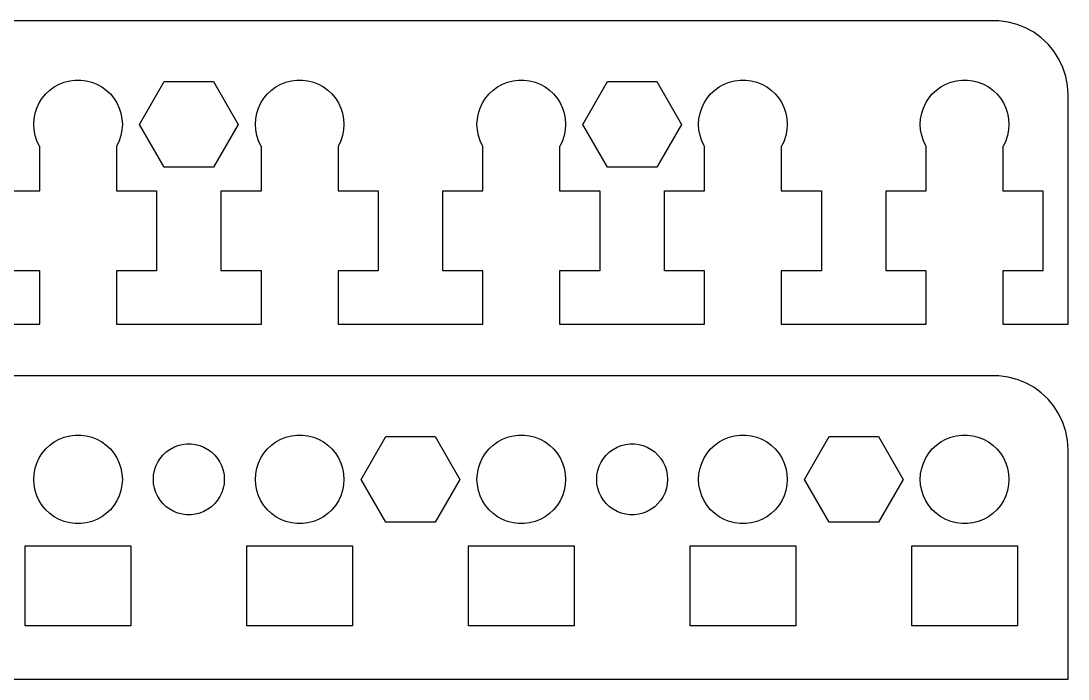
# Model space of a CAD drawing. Header units: metres. Extents: x -67 to 67, y 0 to 92.
# Drawn here: x -3.9 to 67, y 0 to 44.5 of the extents above; entities that cross this region are included whole.
import ezdxf

# ---------------------------------------------------------------- set-up
doc = ezdxf.new("R2010")
doc.units = ezdxf.units.M

msp = doc.modelspace()

# ---------------------------------------------------------------- linework, layer by layer
for p, q in [((62.3139, 44.4901), (-62.3139, 44.4901)), ((62.9369, 44.4114), (62.3139, 44.4901)), ((63.5451, 44.2553), (62.9369, 44.4114)), ((64.1289, 44.0241), (63.5451, 44.2553)), ((64.6791, 43.7216), (64.1289, 44.0241)), ((65.1871, 43.3526), (64.6791, 43.7216)), ((65.6448, 42.9227), (65.1871, 43.3526)), ((66.0451, 42.4389), (65.6448, 42.9227)), ((66.3815, 41.9088), (66.0451, 42.4389)), ((66.6489, 41.3406), (66.3815, 41.9088)), ((66.8429, 40.7434), (66.6489, 41.3406)), ((-0.92705, 40.3532), (-0.56213, 40.4469)), ((-0.56213, 40.4469), (-0.18837, 40.4941)), ((-0.18837, 40.4941), (0.18837, 40.4941)), ((0.18837, 40.4941), (0.56213, 40.4469)), ((0.56213, 40.4469), (0.92705, 40.3532)), ((4.15341, 37.5), (5.82671, 40.3982)), ((5.82671, 40.3982), (9.17329, 40.3982)), ((9.17329, 40.3982), (10.8466, 37.5)), ((14.0729, 40.3532), (14.4379, 40.4469)), ((14.4379, 40.4469), (14.8116, 40.4941)), ((14.8116, 40.4941), (15.1884, 40.4941)), ((15.1884, 40.4941), (15.5621, 40.4469)), ((15.5621, 40.4469), (15.927, 40.3532)), ((29.0729, 40.3532), (29.4379, 40.4469)), ((29.4379, 40.4469), (29.8116, 40.4941)), ((29.8116, 40.4941), (30.1884, 40.4941)), ((30.1884, 40.4941), (30.5621, 40.4469)), ((30.5621, 40.4469), (30.927, 40.3532)), ((34.1534, 37.5), (35.8267, 40.3982)), ((35.8267, 40.3982), (39.1733, 40.3982)), ((39.1733, 40.3982), (40.8466, 37.5)), ((44.0729, 40.3532), (44.4379, 40.4469)), ((44.4379, 40.4469), (44.8116, 40.4941)), ((44.8116, 40.4941), (45.1884, 40.4941)), ((45.1884, 40.4941), (45.5621, 40.4469)), ((45.5621, 40.4469), (45.927, 40.3532)), ((59.0729, 40.3532), (59.4379, 40.4469)), ((59.4379, 40.4469), (59.8116, 40.4941)), ((59.8116, 40.4941), (60.1884, 40.4941)), ((60.1884, 40.4941), (60.5621, 40.4469)), ((60.5621, 40.4469), (60.927, 40.3532)), ((66.9606, 40.1267), (66.8429, 40.7434)), ((-2.1869, 39.5536), (-1.91226, 39.8115)), ((-1.91226, 39.8115), (-1.60747, 40.033)), ((-1.60747, 40.033), (-1.27733, 40.2145)), ((-1.27733, 40.2145), (-0.92705, 40.3532)), ((0.92705, 40.3532), (1.27733, 40.2145)), ((1.27733, 40.2145), (1.60747, 40.033)), ((1.60747, 40.033), (1.91226, 39.8115)), ((1.91226, 39.8115), (2.1869, 39.5536)), ((12.8131, 39.5536), (13.0877, 39.8115)), ((13.0877, 39.8115), (13.3925, 40.033)), ((13.3925, 40.033), (13.7227, 40.2145)), ((13.7227, 40.2145), (14.0729, 40.3532)), ((15.927, 40.3532), (16.2773, 40.2145)), ((16.2773, 40.2145), (16.6075, 40.033)), ((16.6075, 40.033), (16.9123, 39.8115)), ((16.9123, 39.8115), (17.1869, 39.5536)), ((27.8131, 39.5536), (28.0877, 39.8115)), ((28.0877, 39.8115), (28.3925, 40.033)), ((28.3925, 40.033), (28.7227, 40.2145)), ((28.7227, 40.2145), (29.0729, 40.3532)), ((30.927, 40.3532), (31.2773, 40.2145)), ((31.2773, 40.2145), (31.6075, 40.033)), ((31.6075, 40.033), (31.9123, 39.8115)), ((31.9123, 39.8115), (32.1869, 39.5536)), ((42.8131, 39.5536), (43.0877, 39.8115)), ((43.0877, 39.8115), (43.3925, 40.033)), ((43.3925, 40.033), (43.7227, 40.2145)), ((43.7227, 40.2145), (44.0729, 40.3532)), ((45.927, 40.3532), (46.2773, 40.2145)), ((46.2773, 40.2145), (46.6075, 40.033)), ((46.6075, 40.033), (46.9123, 39.8115)), ((46.9123, 39.8115), (47.1869, 39.5536)), ((57.8131, 39.5536), (58.0877, 39.8115)), ((58.0877, 39.8115), (58.3925, 40.033)), ((58.3925, 40.033), (58.7227, 40.2145)), ((58.7227, 40.2145), (59.0729, 40.3532)), ((60.927, 40.3532), (61.2773, 40.2145)), ((61.2773, 40.2145), (61.6075, 40.033)), ((61.6075, 40.033), (61.9123, 39.8115)), ((61.9123, 39.8115), (62.1869, 39.5536)), ((67, 39.5), (66.9606, 40.1267)), ((-2.62891, 38.9453), (-2.42705, 39.2634)), ((-2.42705, 39.2634), (-2.1869, 39.5536)), ((2.1869, 39.5536), (2.42705, 39.2634)), ((2.42705, 39.2634), (2.62891, 38.9453)), ((12.3711, 38.9453), (12.5729, 39.2634)), ((12.5729, 39.2634), (12.8131, 39.5536)), ((17.1869, 39.5536), (17.427, 39.2634)), ((17.427, 39.2634), (17.6289, 38.9453)), ((27.3711, 38.9453), (27.5729, 39.2634)), ((27.5729, 39.2634), (27.8131, 39.5536)), ((32.1869, 39.5536), (32.427, 39.2634)), ((32.427, 39.2634), (32.6289, 38.9453)), ((42.3711, 38.9453), (42.5729, 39.2634)), ((42.5729, 39.2634), (42.8131, 39.5536)), ((47.1869, 39.5536), (47.427, 39.2634)), ((47.427, 39.2634), (47.6289, 38.9453)), ((57.3711, 38.9453), (57.5729, 39.2634)), ((57.5729, 39.2634), (57.8131, 39.5536)), ((62.1869, 39.5536), (62.427, 39.2634)), ((62.427, 39.2634), (62.6289, 38.9453)), ((67, 24), (67, 39.5)), ((-2.90575, 38.2461), (-2.78932, 38.6044)), ((-2.78932, 38.6044), (-2.62891, 38.9453)), ((2.62891, 38.9453), (2.78932, 38.6044)), ((2.78932, 38.6044), (2.90575, 38.2461)), ((12.0942, 38.2461), (12.2107, 38.6044)), ((12.2107, 38.6044), (12.3711, 38.9453)), ((17.6289, 38.9453), (17.7893, 38.6044)), ((17.7893, 38.6044), (17.9057, 38.2461)), ((27.0942, 38.2461), (27.2107, 38.6044)), ((27.2107, 38.6044), (27.3711, 38.9453)), ((32.6289, 38.9453), (32.7893, 38.6044)), ((32.7893, 38.6044), (32.9057, 38.2461)), ((42.0942, 38.2461), (42.2107, 38.6044)), ((42.2107, 38.6044), (42.3711, 38.9453)), ((47.6289, 38.9453), (47.7893, 38.6044)), ((47.7893, 38.6044), (47.9057, 38.2461)), ((57.0942, 38.2461), (57.2107, 38.6044)), ((57.2107, 38.6044), (57.3711, 38.9453)), ((62.6289, 38.9453), (62.7893, 38.6044)), ((62.7893, 38.6044), (62.9057, 38.2461)), ((-3, 37.5), (-2.97633, 37.876)), ((-2.97633, 37.876), (-2.90575, 38.2461)), ((2.90575, 38.2461), (2.97633, 37.876)), ((2.97633, 37.876), (3, 37.5)), ((12, 37.5), (12.0237, 37.876)), ((12.0237, 37.876), (12.0942, 38.2461)), ((17.9057, 38.2461), (17.9763, 37.876)), ((17.9763, 37.876), (18, 37.5)), ((27, 37.5), (27.0237, 37.876)), ((27.0237, 37.876), (27.0942, 38.2461)), ((32.9057, 38.2461), (32.9763, 37.876)), ((32.9763, 37.876), (33, 37.5)), ((42, 37.5), (42.0237, 37.876)), ((42.0237, 37.876), (42.0942, 38.2461)), ((47.9057, 38.2461), (47.9763, 37.876)), ((47.9763, 37.876), (48, 37.5)), ((57, 37.5), (57.0237, 37.876)), ((57.0237, 37.876), (57.0942, 38.2461)), ((62.9057, 38.2461), (62.9763, 37.876)), ((62.9763, 37.876), (63, 37.5)), ((-2.97633, 37.124), (-3, 37.5)), ((-2.90575, 36.7539), (-2.97633, 37.124)), ((2.97633, 37.124), (2.90575, 36.7539)), ((3, 37.5), (2.97633, 37.124)), ((5.82671, 34.6018), (4.15341, 37.5)), ((10.8466, 37.5), (9.17329, 34.6018)), ((12.0237, 37.124), (12, 37.5)), ((12.0942, 36.7539), (12.0237, 37.124)), ((17.9763, 37.124), (17.9057, 36.7539)), ((18, 37.5), (17.9763, 37.124)), ((27.0237, 37.124), (27, 37.5)), ((27.0942, 36.7539), (27.0237, 37.124)), ((32.9763, 37.124), (32.9057, 36.7539)), ((33, 37.5), (32.9763, 37.124)), ((35.8267, 34.6018), (34.1534, 37.5)), ((40.8466, 37.5), (39.1733, 34.6018)), ((42.0237, 37.124), (42, 37.5)), ((42.0942, 36.7539), (42.0237, 37.124)), ((47.9763, 37.124), (47.9057, 36.7539)), ((48, 37.5), (47.9763, 37.124)), ((57.0237, 37.124), (57, 37.5)), ((57.0942, 36.7539), (57.0237, 37.124)), ((62.9763, 37.124), (62.9057, 36.7539)), ((63, 37.5), (62.9763, 37.124)), ((-2.78932, 36.3956), (-2.90575, 36.7539)), ((-2.62891, 36.0547), (-2.78932, 36.3956)), ((2.78932, 36.3956), (2.62891, 36.0547)), ((2.90575, 36.7539), (2.78932, 36.3956)), ((12.2107, 36.3956), (12.0942, 36.7539)), ((12.3711, 36.0547), (12.2107, 36.3956)), ((17.7893, 36.3956), (17.6289, 36.0547)), ((17.9057, 36.7539), (17.7893, 36.3956)), ((27.2107, 36.3956), (27.0942, 36.7539)), ((27.3711, 36.0547), (27.2107, 36.3956)), ((32.7893, 36.3956), (32.6289, 36.0547)), ((32.9057, 36.7539), (32.7893, 36.3956)), ((42.2107, 36.3956), (42.0942, 36.7539)), ((42.3711, 36.0547), (42.2107, 36.3956)), ((47.7893, 36.3956), (47.6289, 36.0547)), ((47.9057, 36.7539), (47.7893, 36.3956)), ((57.2107, 36.3956), (57.0942, 36.7539)), ((57.3711, 36.0547), (57.2107, 36.3956)), ((62.7893, 36.3956), (62.6289, 36.0547)), ((62.9057, 36.7539), (62.7893, 36.3956)), ((-2.59418, 36), (-2.62891, 36.0547)), ((-2.59418, 33), (-2.59418, 36)), ((2.62891, 36.0547), (2.59418, 36)), ((2.59418, 36), (2.59418, 33)), ((12.4058, 36), (12.3711, 36.0547)), ((12.4058, 33), (12.4058, 36)), ((17.6289, 36.0547), (17.5942, 36)), ((17.5942, 36), (17.5942, 33)), ((27.4058, 36), (27.3711, 36.0547)), ((27.4058, 33), (27.4058, 36)), ((32.6289, 36.0547), (32.5942, 36)), ((32.5942, 36), (32.5942, 33)), ((42.4058, 36), (42.3711, 36.0547)), ((42.4058, 33), (42.4058, 36)), ((47.6289, 36.0547), (47.5942, 36)), ((47.5942, 36), (47.5942, 33)), ((57.4058, 36), (57.3711, 36.0547)), ((57.4058, 33), (57.4058, 36)), ((62.6289, 36.0547), (62.5942, 36)), ((62.5942, 36), (62.5942, 33)), ((9.17329, 34.6018), (5.82671, 34.6018)), ((39.1733, 34.6018), (35.8267, 34.6018)), ((-5.30396, 33), (-2.59418, 33)), ((2.59418, 33), (5.30396, 33)), ((5.30396, 33), (5.30396, 27.6)), ((9.69603, 27.6), (9.69603, 33)), ((9.69603, 33), (12.4058, 33)), ((17.5942, 33), (20.304, 33)), ((20.304, 33), (20.304, 27.6)), ((24.696, 27.6), (24.696, 33)), ((24.696, 33), (27.4058, 33)), ((32.5942, 33), (35.304, 33)), ((35.304, 33), (35.304, 27.6)), ((39.696, 27.6), (39.696, 33)), ((39.696, 33), (42.4058, 33)), ((47.5942, 33), (50.304, 33)), ((50.304, 33), (50.304, 27.6)), ((54.696, 27.6), (54.696, 33)), ((54.696, 33), (57.4058, 33)), ((62.5942, 33), (65.304, 33)), ((65.304, 33), (65.304, 27.6)), ((-2.59418, 27.6), (-5.30396, 27.6)), ((-2.59418, 24), (-2.59418, 27.6)), ((5.30396, 27.6), (2.59418, 27.6)), ((2.59418, 27.6), (2.59418, 24)), ((12.4058, 27.6), (9.69603, 27.6)), ((12.4058, 24), (12.4058, 27.6)), ((20.304, 27.6), (17.5942, 27.6)), ((17.5942, 27.6), (17.5942, 24)), ((27.4058, 27.6), (24.696, 27.6)), ((27.4058, 24), (27.4058, 27.6)), ((35.304, 27.6), (32.5942, 27.6)), ((32.5942, 27.6), (32.5942, 24)), ((42.4058, 27.6), (39.696, 27.6)), ((42.4058, 24), (42.4058, 27.6)), ((50.304, 27.6), (47.5942, 27.6)), ((47.5942, 27.6), (47.5942, 24)), ((57.4058, 27.6), (54.696, 27.6)), ((57.4058, 24), (57.4058, 27.6)), ((65.304, 27.6), (62.5942, 27.6)), ((62.5942, 27.6), (62.5942, 24)), ((-12.4058, 24), (-2.59418, 24)), ((2.59418, 24), (12.4058, 24)), ((17.5942, 24), (27.4058, 24)), ((32.5942, 24), (42.4058, 24)), ((47.5942, 24), (57.4058, 24)), ((62.5942, 24), (67, 24)), ((62.3139, 20.4901), (-62.3139, 20.4901)), ((62.9369, 20.4114), (62.3139, 20.4901)), ((63.5451, 20.2553), (62.9369, 20.4114)), ((64.1289, 20.0241), (63.5451, 20.2553)), ((64.6791, 19.7216), (64.1289, 20.0241)), ((65.1871, 19.3526), (64.6791, 19.7216)), ((65.6448, 18.9227), (65.1871, 19.3526)), ((66.0451, 18.4389), (65.6448, 18.9227)), ((66.3815, 17.9088), (66.0451, 18.4389)), ((66.6489, 17.3406), (66.3815, 17.9088)), ((66.8429, 16.7434), (66.6489, 17.3406)), ((-1.27733, 16.2145), (-0.92705, 16.3532)), ((-0.92705, 16.3532), (-0.56213, 16.4469)), ((-0.56213, 16.4469), (-0.18837, 16.4941)), ((-0.18837, 16.4941), (0.18837, 16.4941)), ((0.18837, 16.4941), (0.56213, 16.4469)), ((0.56213, 16.4469), (0.92705, 16.3532)), ((0.92705, 16.3532), (1.27733, 16.2145)), ((13.7227, 16.2145), (14.0729, 16.3532)), ((14.0729, 16.3532), (14.4379, 16.4469)), ((14.4379, 16.4469), (14.8116, 16.4941)), ((14.8116, 16.4941), (15.1884, 16.4941)), ((15.1884, 16.4941), (15.5621, 16.4469)), ((15.5621, 16.4469), (15.927, 16.3532)), ((15.927, 16.3532), (16.2773, 16.2145)), ((19.1534, 13.5), (20.8267, 16.3982)), ((20.8267, 16.3982), (24.1733, 16.3982)), ((24.1733, 16.3982), (25.8466, 13.5)), ((28.7227, 16.2145), (29.0729, 16.3532)), ((29.0729, 16.3532), (29.4379, 16.4469)), ((29.4379, 16.4469), (29.8116, 16.4941)), ((29.8116, 16.4941), (30.1884, 16.4941)), ((30.1884, 16.4941), (30.5621, 16.4469)), ((30.5621, 16.4469), (30.927, 16.3532)), ((30.927, 16.3532), (31.2773, 16.2145)), ((43.7227, 16.2145), (44.0729, 16.3532)), ((44.0729, 16.3532), (44.4379, 16.4469)), ((44.4379, 16.4469), (44.8116, 16.4941)), ((44.8116, 16.4941), (45.1884, 16.4941)), ((45.1884, 16.4941), (45.5621, 16.4469)), ((45.5621, 16.4469), (45.927, 16.3532)), ((45.927, 16.3532), (46.2773, 16.2145)), ((49.1534, 13.5), (50.8267, 16.3982)), ((50.8267, 16.3982), (54.1733, 16.3982)), ((54.1733, 16.3982), (55.8466, 13.5)), ((58.7227, 16.2145), (59.0729, 16.3532)), ((59.0729, 16.3532), (59.4379, 16.4469)), ((59.4379, 16.4469), (59.8116, 16.4941)), ((59.8116, 16.4941), (60.1884, 16.4941)), ((60.1884, 16.4941), (60.5621, 16.4469)), ((60.5621, 16.4469), (60.927, 16.3532)), ((60.927, 16.3532), (61.2773, 16.2145)), ((66.9606, 16.1267), (66.8429, 16.7434)), ((-2.1869, 15.5536), (-1.91226, 15.8115)), ((-1.91226, 15.8115), (-1.60747, 16.033)), ((-1.60747, 16.033), (-1.27733, 16.2145)), ((1.27733, 16.2145), (1.60747, 16.033)), ((1.60747, 16.033), (1.91226, 15.8115)), ((1.91226, 15.8115), (2.1869, 15.5536)), ((6.214, 15.5264), (6.47812, 15.6716)), ((6.47812, 15.6716), (6.75835, 15.7825)), ((6.75835, 15.7825), (7.05028, 15.8575)), ((7.05028, 15.8575), (7.34929, 15.8953)), ((7.34929, 15.8953), (7.6507, 15.8953)), ((7.6507, 15.8953), (7.94971, 15.8575)), ((7.94971, 15.8575), (8.24164, 15.7825)), ((8.24164, 15.7825), (8.52187, 15.6716)), ((8.52187, 15.6716), (8.78598, 15.5264)), ((12.8131, 15.5536), (13.0877, 15.8115)), ((13.0877, 15.8115), (13.3925, 16.033)), ((13.3925, 16.033), (13.7227, 16.2145)), ((16.2773, 16.2145), (16.6075, 16.033)), ((16.6075, 16.033), (16.9123, 15.8115)), ((16.9123, 15.8115), (17.1869, 15.5536)), ((27.8131, 15.5536), (28.0877, 15.8115)), ((28.0877, 15.8115), (28.3925, 16.033)), ((28.3925, 16.033), (28.7227, 16.2145)), ((31.2773, 16.2145), (31.6075, 16.033)), ((31.6075, 16.033), (31.9123, 15.8115)), ((31.9123, 15.8115), (32.1869, 15.5536)), ((36.214, 15.5264), (36.4781, 15.6716)), ((36.4781, 15.6716), (36.7583, 15.7825)), ((36.7583, 15.7825), (37.0503, 15.8575)), ((37.0503, 15.8575), (37.3493, 15.8953)), ((37.3493, 15.8953), (37.6507, 15.8953)), ((37.6507, 15.8953), (37.9497, 15.8575)), ((37.9497, 15.8575), (38.2416, 15.7825)), ((38.2416, 15.7825), (38.5219, 15.6716)), ((38.5219, 15.6716), (38.786, 15.5264)), ((42.8131, 15.5536), (43.0877, 15.8115)), ((43.0877, 15.8115), (43.3925, 16.033)), ((43.3925, 16.033), (43.7227, 16.2145)), ((46.2773, 16.2145), (46.6075, 16.033)), ((46.6075, 16.033), (46.9123, 15.8115)), ((46.9123, 15.8115), (47.1869, 15.5536)), ((57.8131, 15.5536), (58.0877, 15.8115)), ((58.0877, 15.8115), (58.3925, 16.033)), ((58.3925, 16.033), (58.7227, 16.2145)), ((61.2773, 16.2145), (61.6075, 16.033)), ((61.6075, 16.033), (61.9123, 15.8115)), ((61.9123, 15.8115), (62.1869, 15.5536)), ((67, 15.5), (66.9606, 16.1267)), ((-2.78932, 14.6044), (-2.62891, 14.9453)), ((-2.62891, 14.9453), (-2.42705, 15.2634)), ((-2.42705, 15.2634), (-2.1869, 15.5536)), ((2.1869, 15.5536), (2.42705, 15.2634)), ((2.42705, 15.2634), (2.62891, 14.9453)), ((2.62891, 14.9453), (2.78932, 14.6044)), ((5.39685, 14.6562), (5.55835, 14.9107)), ((5.55835, 14.9107), (5.75047, 15.1429)), ((5.75047, 15.1429), (5.97017, 15.3492)), ((5.97017, 15.3492), (6.214, 15.5264)), ((8.78598, 15.5264), (9.02982, 15.3492)), ((9.02982, 15.3492), (9.24951, 15.1429)), ((9.24951, 15.1429), (9.44164, 14.9107)), ((9.44164, 14.9107), (9.60313, 14.6562)), ((12.2107, 14.6044), (12.3711, 14.9453)), ((12.3711, 14.9453), (12.5729, 15.2634)), ((12.5729, 15.2634), (12.8131, 15.5536)), ((17.1869, 15.5536), (17.427, 15.2634)), ((17.427, 15.2634), (17.6289, 14.9453)), ((17.6289, 14.9453), (17.7893, 14.6044)), ((27.2107, 14.6044), (27.3711, 14.9453)), ((27.3711, 14.9453), (27.5729, 15.2634)), ((27.5729, 15.2634), (27.8131, 15.5536)), ((32.1869, 15.5536), (32.427, 15.2634)), ((32.427, 15.2634), (32.6289, 14.9453)), ((32.6289, 14.9453), (32.7893, 14.6044)), ((35.3969, 14.6562), (35.5583, 14.9107)), ((35.5583, 14.9107), (35.7505, 15.1429)), ((35.7505, 15.1429), (35.9702, 15.3492)), ((35.9702, 15.3492), (36.214, 15.5264)), ((38.786, 15.5264), (39.0298, 15.3492)), ((39.0298, 15.3492), (39.2495, 15.1429)), ((39.2495, 15.1429), (39.4416, 14.9107)), ((39.4416, 14.9107), (39.6031, 14.6562)), ((42.2107, 14.6044), (42.3711, 14.9453)), ((42.3711, 14.9453), (42.5729, 15.2634)), ((42.5729, 15.2634), (42.8131, 15.5536)), ((47.1869, 15.5536), (47.427, 15.2634)), ((47.427, 15.2634), (47.6289, 14.9453)), ((47.6289, 14.9453), (47.7893, 14.6044)), ((57.2107, 14.6044), (57.3711, 14.9453)), ((57.3711, 14.9453), (57.5729, 15.2634)), ((57.5729, 15.2634), (57.8131, 15.5536)), ((62.1869, 15.5536), (62.427, 15.2634)), ((62.427, 15.2634), (62.6289, 14.9453)), ((62.6289, 14.9453), (62.7893, 14.6044)), ((67, 0), (67, 15.5)), ((-2.97633, 13.876), (-2.90575, 14.2461)), ((-2.90575, 14.2461), (-2.78932, 14.6044)), ((2.78932, 14.6044), (2.90575, 14.2461)), ((2.90575, 14.2461), (2.97633, 13.876)), ((5.1754, 14.0968), (5.26852, 14.3835)), ((5.26852, 14.3835), (5.39685, 14.6562)), ((9.60313, 14.6562), (9.73146, 14.3835)), ((9.73146, 14.3835), (9.82458, 14.0968)), ((12.0237, 13.876), (12.0942, 14.2461)), ((12.0942, 14.2461), (12.2107, 14.6044)), ((17.7893, 14.6044), (17.9057, 14.2461)), ((17.9057, 14.2461), (17.9763, 13.876)), ((27.0237, 13.876), (27.0942, 14.2461)), ((27.0942, 14.2461), (27.2107, 14.6044)), ((32.7893, 14.6044), (32.9057, 14.2461)), ((32.9057, 14.2461), (32.9763, 13.876)), ((35.1754, 14.0968), (35.2685, 14.3835)), ((35.2685, 14.3835), (35.3969, 14.6562)), ((39.6031, 14.6562), (39.7315, 14.3835)), ((39.7315, 14.3835), (39.8246, 14.0968)), ((42.0237, 13.876), (42.0942, 14.2461)), ((42.0942, 14.2461), (42.2107, 14.6044)), ((47.7893, 14.6044), (47.9057, 14.2461)), ((47.9057, 14.2461), (47.9763, 13.876)), ((57.0237, 13.876), (57.0942, 14.2461)), ((57.0942, 14.2461), (57.2107, 14.6044)), ((62.7893, 14.6044), (62.9057, 14.2461)), ((62.9057, 14.2461), (62.9763, 13.876)), ((-3, 13.5), (-2.97633, 13.876)), ((-2.97633, 13.124), (-3, 13.5)), ((2.97633, 13.876), (3, 13.5)), ((3, 13.5), (2.97633, 13.124)), ((5.09999, 13.5), (5.11891, 13.8008)), ((5.11891, 13.1992), (5.09999, 13.5)), ((5.11891, 13.8008), (5.1754, 14.0968)), ((9.82458, 14.0968), (9.88107, 13.8008)), ((9.88107, 13.8008), (9.89999, 13.5)), ((9.89999, 13.5), (9.88107, 13.1992)), ((12, 13.5), (12.0237, 13.876)), ((12.0237, 13.124), (12, 13.5)), ((17.9763, 13.876), (18, 13.5)), ((18, 13.5), (17.9763, 13.124)), ((20.8267, 10.6018), (19.1534, 13.5)), ((25.8466, 13.5), (24.1733, 10.6018)), ((27, 13.5), (27.0237, 13.876)), ((27.0237, 13.124), (27, 13.5)), ((32.9763, 13.876), (33, 13.5)), ((33, 13.5), (32.9763, 13.124)), ((35.1, 13.5), (35.1189, 13.8008)), ((35.1189, 13.1992), (35.1, 13.5)), ((35.1189, 13.8008), (35.1754, 14.0968)), ((39.8246, 14.0968), (39.8811, 13.8008)), ((39.8811, 13.8008), (39.9, 13.5)), ((39.9, 13.5), (39.8811, 13.1992)), ((42, 13.5), (42.0237, 13.876)), ((42.0237, 13.124), (42, 13.5)), ((47.9763, 13.876), (48, 13.5)), ((48, 13.5), (47.9763, 13.124)), ((50.8267, 10.6018), (49.1534, 13.5)), ((55.8466, 13.5), (54.1733, 10.6018)), ((57, 13.5), (57.0237, 13.876)), ((57.0237, 13.124), (57, 13.5)), ((62.9763, 13.876), (63, 13.5)), ((63, 13.5), (62.9763, 13.124)), ((-2.90575, 12.7539), (-2.97633, 13.124)), ((2.97633, 13.124), (2.90575, 12.7539)), ((5.1754, 12.9031), (5.11891, 13.1992)), ((5.26852, 12.6165), (5.1754, 12.9031)), ((9.82458, 12.9031), (9.73146, 12.6165)), ((9.88107, 13.1992), (9.82458, 12.9031)), ((12.0942, 12.7539), (12.0237, 13.124)), ((17.9763, 13.124), (17.9057, 12.7539)), ((27.0942, 12.7539), (27.0237, 13.124)), ((32.9763, 13.124), (32.9057, 12.7539)), ((35.1754, 12.9031), (35.1189, 13.1992)), ((35.2685, 12.6165), (35.1754, 12.9031)), ((39.8246, 12.9031), (39.7315, 12.6165)), ((39.8811, 13.1992), (39.8246, 12.9031)), ((42.0942, 12.7539), (42.0237, 13.124)), ((47.9763, 13.124), (47.9057, 12.7539)), ((57.0942, 12.7539), (57.0237, 13.124)), ((62.9763, 13.124), (62.9057, 12.7539)), ((-2.78932, 12.3956), (-2.90575, 12.7539)), ((-2.62891, 12.0547), (-2.78932, 12.3956)), ((-2.42705, 11.7366), (-2.62891, 12.0547)), ((2.62891, 12.0547), (2.42705, 11.7366)), ((2.78932, 12.3956), (2.62891, 12.0547)), ((2.90575, 12.7539), (2.78932, 12.3956)), ((5.39685, 12.3438), (5.26852, 12.6165)), ((5.55835, 12.0893), (5.39685, 12.3438)), ((5.75047, 11.8571), (5.55835, 12.0893)), ((9.44164, 12.0893), (9.24951, 11.8571)), ((9.60313, 12.3438), (9.44164, 12.0893)), ((9.73146, 12.6165), (9.60313, 12.3438)), ((12.2107, 12.3956), (12.0942, 12.7539)), ((12.3711, 12.0547), (12.2107, 12.3956)), ((12.5729, 11.7366), (12.3711, 12.0547)), ((17.6289, 12.0547), (17.427, 11.7366)), ((17.7893, 12.3956), (17.6289, 12.0547)), ((17.9057, 12.7539), (17.7893, 12.3956)), ((27.2107, 12.3956), (27.0942, 12.7539)), ((27.3711, 12.0547), (27.2107, 12.3956)), ((27.5729, 11.7366), (27.3711, 12.0547)), ((32.6289, 12.0547), (32.427, 11.7366)), ((32.7893, 12.3956), (32.6289, 12.0547)), ((32.9057, 12.7539), (32.7893, 12.3956)), ((35.3969, 12.3438), (35.2685, 12.6165)), ((35.5583, 12.0893), (35.3969, 12.3438)), ((35.7505, 11.8571), (35.5583, 12.0893)), ((39.4416, 12.0893), (39.2495, 11.8571)), ((39.6031, 12.3438), (39.4416, 12.0893)), ((39.7315, 12.6165), (39.6031, 12.3438)), ((42.2107, 12.3956), (42.0942, 12.7539)), ((42.3711, 12.0547), (42.2107, 12.3956)), ((42.5729, 11.7366), (42.3711, 12.0547)), ((47.6289, 12.0547), (47.427, 11.7366)), ((47.7893, 12.3956), (47.6289, 12.0547)), ((47.9057, 12.7539), (47.7893, 12.3956)), ((57.2107, 12.3956), (57.0942, 12.7539)), ((57.3711, 12.0547), (57.2107, 12.3956)), ((57.5729, 11.7366), (57.3711, 12.0547)), ((62.6289, 12.0547), (62.427, 11.7366)), ((62.7893, 12.3956), (62.6289, 12.0547)), ((62.9057, 12.7539), (62.7893, 12.3956)), ((-2.1869, 11.4464), (-2.42705, 11.7366)), ((-1.91226, 11.1884), (-2.1869, 11.4464)), ((2.1869, 11.4464), (1.91226, 11.1884)), ((2.42705, 11.7366), (2.1869, 11.4464)), ((5.97017, 11.6508), (5.75047, 11.8571)), ((6.214, 11.4736), (5.97017, 11.6508)), ((6.47812, 11.3284), (6.214, 11.4736)), ((8.78598, 11.4736), (8.52187, 11.3284)), ((9.02982, 11.6508), (8.78598, 11.4736)), ((9.24951, 11.8571), (9.02982, 11.6508)), ((12.8131, 11.4464), (12.5729, 11.7366)), ((13.0877, 11.1884), (12.8131, 11.4464)), ((17.1869, 11.4464), (16.9123, 11.1884)), ((17.427, 11.7366), (17.1869, 11.4464)), ((27.8131, 11.4464), (27.5729, 11.7366)), ((28.0877, 11.1884), (27.8131, 11.4464)), ((32.1869, 11.4464), (31.9123, 11.1884)), ((32.427, 11.7366), (32.1869, 11.4464)), ((35.9702, 11.6508), (35.7505, 11.8571)), ((36.214, 11.4736), (35.9702, 11.6508)), ((36.4781, 11.3284), (36.214, 11.4736)), ((38.786, 11.4736), (38.5219, 11.3284)), ((39.0298, 11.6508), (38.786, 11.4736)), ((39.2495, 11.8571), (39.0298, 11.6508)), ((42.8131, 11.4464), (42.5729, 11.7366)), ((43.0877, 11.1884), (42.8131, 11.4464)), ((47.1869, 11.4464), (46.9123, 11.1884)), ((47.427, 11.7366), (47.1869, 11.4464)), ((57.8131, 11.4464), (57.5729, 11.7366)), ((58.0877, 11.1884), (57.8131, 11.4464)), ((62.1869, 11.4464), (61.9123, 11.1884)), ((62.427, 11.7366), (62.1869, 11.4464)), ((-1.60747, 10.967), (-1.91226, 11.1884)), ((-1.27733, 10.7855), (-1.60747, 10.967)), ((-0.92705, 10.6468), (-1.27733, 10.7855)), ((-0.56213, 10.5531), (-0.92705, 10.6468)), ((0.92705, 10.6468), (0.56213, 10.5531)), ((1.27733, 10.7855), (0.92705, 10.6468)), ((1.60747, 10.967), (1.27733, 10.7855)), ((1.91226, 11.1884), (1.60747, 10.967)), ((6.75835, 11.2175), (6.47812, 11.3284)), ((7.05028, 11.1425), (6.75835, 11.2175)), ((7.34929, 11.1047), (7.05028, 11.1425)), ((7.6507, 11.1047), (7.34929, 11.1047)), ((7.94971, 11.1425), (7.6507, 11.1047)), ((8.24164, 11.2175), (7.94971, 11.1425)), ((8.52187, 11.3284), (8.24164, 11.2175)), ((13.3925, 10.967), (13.0877, 11.1884)), ((13.7227, 10.7855), (13.3925, 10.967)), ((14.0729, 10.6468), (13.7227, 10.7855)), ((14.4379, 10.5531), (14.0729, 10.6468)), ((15.927, 10.6468), (15.5621, 10.5531)), ((16.2773, 10.7855), (15.927, 10.6468)), ((16.6075, 10.967), (16.2773, 10.7855)), ((16.9123, 11.1884), (16.6075, 10.967)), ((28.3925, 10.967), (28.0877, 11.1884)), ((28.7227, 10.7855), (28.3925, 10.967)), ((29.0729, 10.6468), (28.7227, 10.7855)), ((29.4379, 10.5531), (29.0729, 10.6468)), ((30.927, 10.6468), (30.5621, 10.5531)), ((31.2773, 10.7855), (30.927, 10.6468)), ((31.6075, 10.967), (31.2773, 10.7855)), ((31.9123, 11.1884), (31.6075, 10.967)), ((36.7583, 11.2175), (36.4781, 11.3284)), ((37.0503, 11.1425), (36.7583, 11.2175)), ((37.3493, 11.1047), (37.0503, 11.1425)), ((37.6507, 11.1047), (37.3493, 11.1047)), ((37.9497, 11.1425), (37.6507, 11.1047)), ((38.2416, 11.2175), (37.9497, 11.1425)), ((38.5219, 11.3284), (38.2416, 11.2175)), ((43.3925, 10.967), (43.0877, 11.1884)), ((43.7227, 10.7855), (43.3925, 10.967)), ((44.0729, 10.6468), (43.7227, 10.7855)), ((44.4379, 10.5531), (44.0729, 10.6468)), ((45.927, 10.6468), (45.5621, 10.5531)), ((46.2773, 10.7855), (45.927, 10.6468)), ((46.6075, 10.967), (46.2773, 10.7855)), ((46.9123, 11.1884), (46.6075, 10.967)), ((58.3925, 10.967), (58.0877, 11.1884)), ((58.7227, 10.7855), (58.3925, 10.967)), ((59.0729, 10.6468), (58.7227, 10.7855)), ((59.4379, 10.5531), (59.0729, 10.6468)), ((60.927, 10.6468), (60.5621, 10.5531)), ((61.2773, 10.7855), (60.927, 10.6468)), ((61.6075, 10.967), (61.2773, 10.7855)), ((61.9123, 11.1884), (61.6075, 10.967)), ((-0.18837, 10.5059), (-0.56213, 10.5531)), ((0.18837, 10.5059), (-0.18837, 10.5059)), ((0.56213, 10.5531), (0.18837, 10.5059)), ((14.8116, 10.5059), (14.4379, 10.5531)), ((15.1884, 10.5059), (14.8116, 10.5059)), ((15.5621, 10.5531), (15.1884, 10.5059)), ((24.1733, 10.6018), (20.8267, 10.6018)), ((29.8116, 10.5059), (29.4379, 10.5531)), ((30.1884, 10.5059), (29.8116, 10.5059)), ((30.5621, 10.5531), (30.1884, 10.5059)), ((44.8116, 10.5059), (44.4379, 10.5531)), ((45.1884, 10.5059), (44.8116, 10.5059)), ((45.5621, 10.5531), (45.1884, 10.5059)), ((54.1733, 10.6018), (50.8267, 10.6018)), ((59.8116, 10.5059), (59.4379, 10.5531)), ((60.1884, 10.5059), (59.8116, 10.5059)), ((60.5621, 10.5531), (60.1884, 10.5059)), ((-3.5719, 3.59999), (-3.5719, 9)), ((-3.5719, 9), (3.5719, 9)), ((3.5719, 9), (3.5719, 3.59999)), ((11.4281, 3.59999), (11.4281, 9)), ((11.4281, 9), (18.5719, 9)), ((18.5719, 9), (18.5719, 3.59999)), ((26.4281, 3.59999), (26.4281, 9)), ((26.4281, 9), (33.5719, 9)), ((33.5719, 9), (33.5719, 3.59999)), ((41.4281, 3.59999), (41.4281, 9)), ((41.4281, 9), (48.5719, 9)), ((48.5719, 9), (48.5719, 3.59999)), ((56.4281, 3.59999), (56.4281, 9)), ((56.4281, 9), (63.5719, 9)), ((63.5719, 9), (63.5719, 3.59999)), ((3.5719, 3.59999), (-3.5719, 3.59999)), ((18.5719, 3.59999), (11.4281, 3.59999)), ((33.5719, 3.59999), (26.4281, 3.59999)), ((48.5719, 3.59999), (41.4281, 3.59999)), ((63.5719, 3.59999), (56.4281, 3.59999)), ((-67, 0), (67, 0))]:
    msp.add_line(p, q)

doc.saveas('drawing.dxf')
